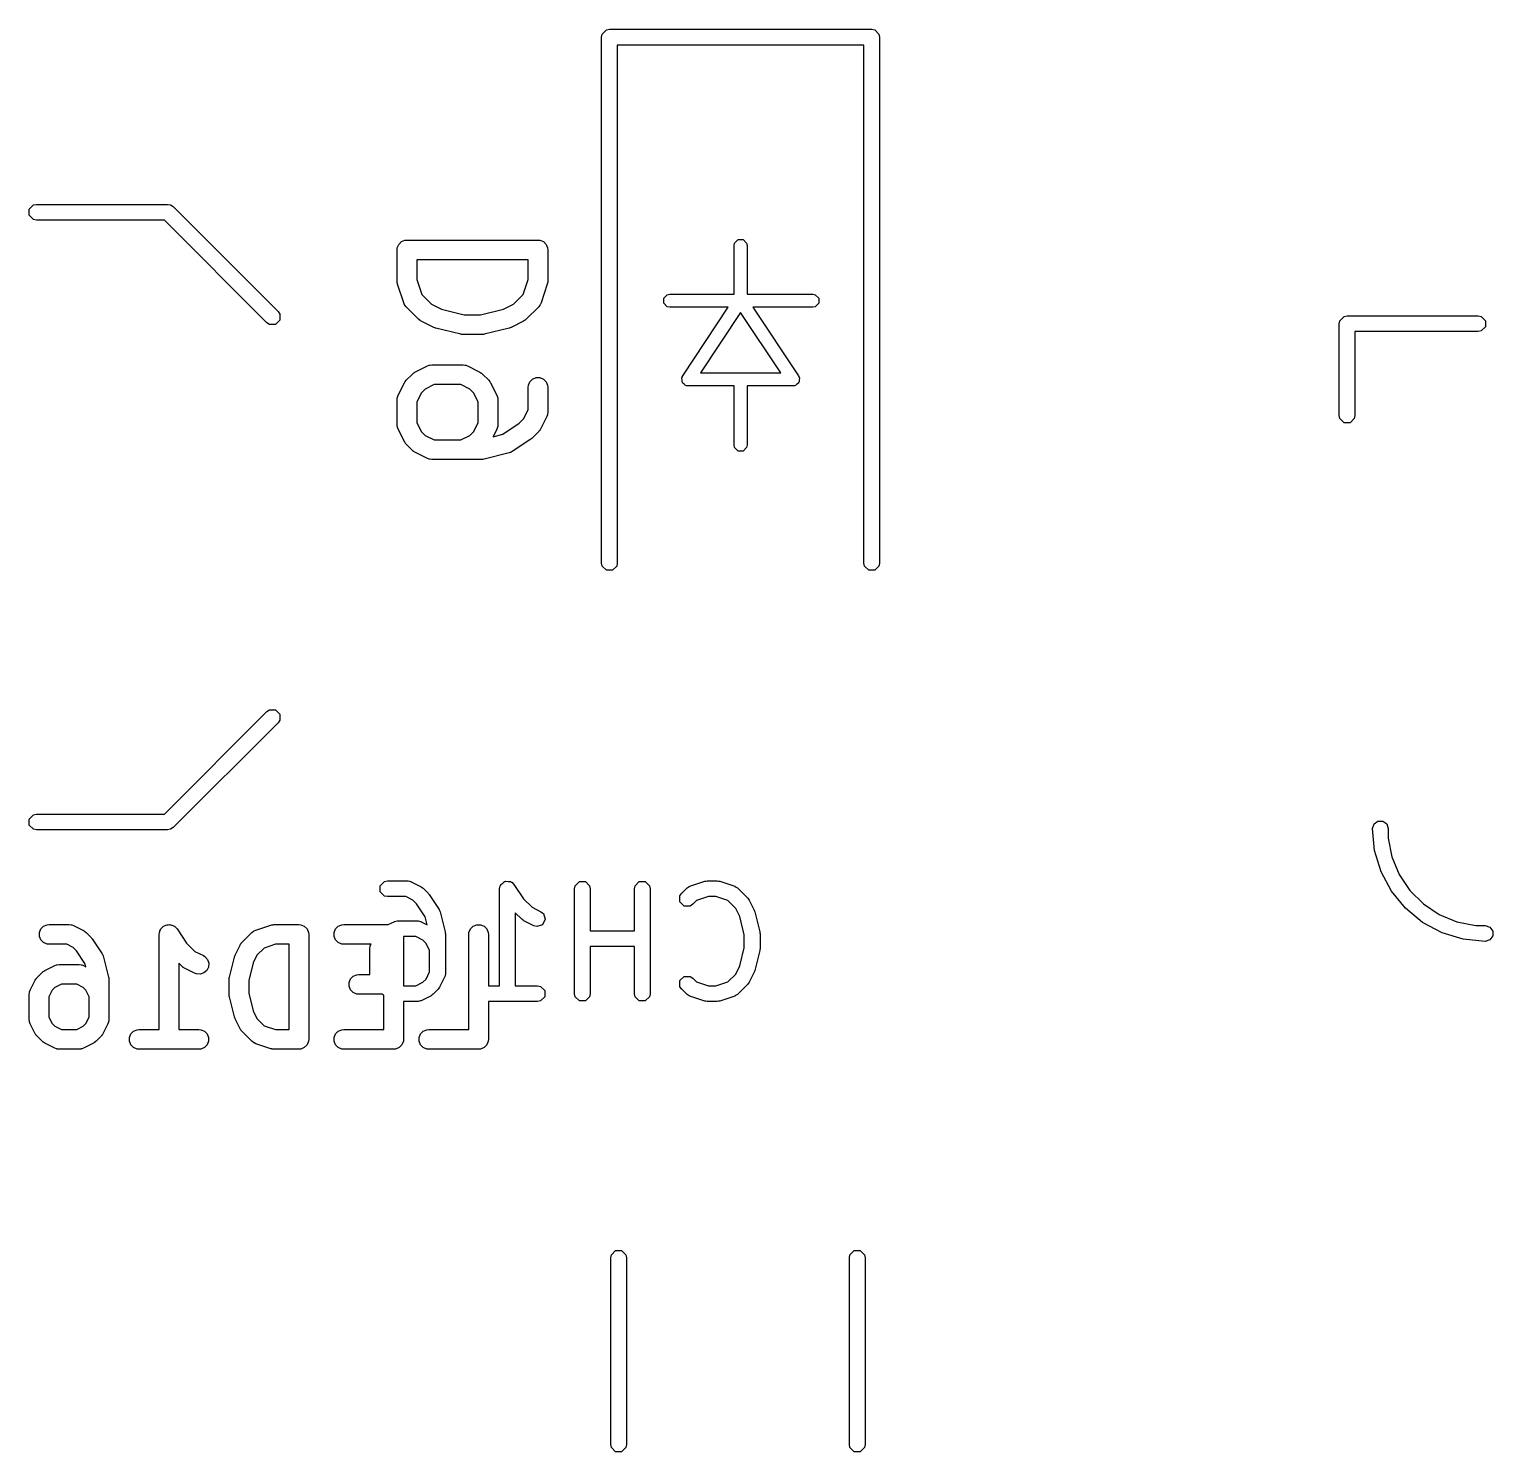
# Model space of a CAD drawing. Extents: x 104 to 228, y -134 to -58.
# Drawn here: x 185.97 to 197.14, y -99.78 to -88.93 of the extents above; entities that cross this region are included whole.
import ezdxf

# ---------------------------------------------------------------- set-up
doc = ezdxf.new("R2010")
doc.units = 0
doc.layers.add('BLACK', color=7, linetype='CONTINUOUS')

msp = doc.modelspace()

# ---------------------------------------------------------------- linework, layer by layer
at = {"layer": 'BLACK', "linetype": 'CONTINUOUS'}
for p, q in [((190.344567, -88.967039), (190.377039, -88.934567)), ((190.377039, -88.934567), (190.4, -88.93)), ((190.4, -88.93), (192.4, -88.93)), ((192.4, -88.93), (192.422961, -88.934567)), ((192.422961, -88.934567), (192.455433, -88.967039)), ((190.34, -88.99), (190.344567, -88.967039)), ((190.34, -93), (190.34, -88.99)), ((192.34, -89.05), (190.46, -89.05)), ((190.46, -89.05), (190.46, -93)), ((192.34, -93), (192.34, -89.05)), ((192.455433, -88.967039), (192.46, -88.99)), ((192.46, -88.99), (192.46, -93)), ((185.974567, -90.302039), (186.007039, -90.269567)), ((185.974567, -90.347961), (185.974567, -90.302039)), ((186.007039, -90.269567), (186.03, -90.265)), ((186.03, -90.265), (187.03, -90.265)), ((187.03, -90.265), (187.052961, -90.269567)), ((187.052961, -90.269567), (187.072426, -90.282574)), ((187.072426, -90.282574), (187.872427, -91.082574)), ((186.007039, -90.380433), (185.974567, -90.347961)), ((186.03, -90.385), (186.007039, -90.380433)), ((187.005148, -90.385), (186.03, -90.385)), ((187.787574, -91.167427), (187.005148, -90.385)), ((188.779819, -90.611905), (188.78126, -90.597273)), ((188.779819, -90.85), (188.779819, -90.611905)), ((188.78126, -90.597273), (188.792459, -90.570237)), ((188.792459, -90.570237), (188.813151, -90.549545)), ((188.813151, -90.549545), (188.840187, -90.538346)), ((188.840187, -90.538346), (188.854819, -90.536905)), ((188.854819, -90.536905), (189.854819, -90.536905)), ((189.854819, -90.536905), (189.869451, -90.538346)), ((189.869451, -90.538346), (189.896487, -90.549545)), ((189.896487, -90.549545), (189.917179, -90.570237)), ((189.917179, -90.570237), (189.928378, -90.597273)), ((189.928378, -90.597273), (189.929819, -90.611905)), ((189.929819, -90.611905), (189.929819, -90.85)), ((191.35, -90.58), (191.353806, -90.560866)), ((191.35, -90.95), (191.35, -90.58)), ((191.353806, -90.560866), (191.380866, -90.533806)), ((191.380866, -90.533806), (191.419134, -90.533806)), ((191.419134, -90.533806), (191.446194, -90.560866)), ((191.446194, -90.560866), (191.45, -90.58)), ((191.45, -90.58), (191.45, -90.95)), ((189.779819, -90.686905), (188.929819, -90.686905)), ((188.929819, -90.686905), (188.929819, -90.837829)), ((189.779819, -90.83783), (189.779819, -90.686905)), ((188.780548, -90.857405), (188.779819, -90.85)), ((188.780408, -90.85938), (188.780548, -90.857405)), ((188.780998, -90.861977), (188.780408, -90.85938)), ((188.78126, -90.864632), (188.780998, -90.861977)), ((188.929819, -90.837829), (188.96799, -90.952343)), ((189.741648, -90.952342), (189.779819, -90.83783)), ((189.928639, -90.861978), (189.928378, -90.864632)), ((189.92923, -90.859381), (189.928639, -90.861978)), ((189.929819, -90.85), (189.929089, -90.857406)), ((189.929089, -90.857406), (189.92923, -90.859381)), ((188.782018, -90.866463), (188.78126, -90.864632)), ((188.783668, -90.873717), (188.782018, -90.866463)), ((188.831287, -91.016574), (188.783668, -90.873717)), ((188.96799, -90.952343), (189.042103, -91.026456)), ((189.667534, -91.026455), (189.741648, -90.952342)), ((189.92597, -90.873718), (189.878351, -91.016574)), ((189.927619, -90.866462), (189.92597, -90.873718)), ((189.928378, -90.864632), (189.927619, -90.866462)), ((190.813806, -90.980866), (190.840866, -90.953806)), ((190.840866, -90.953806), (190.86, -90.95)), ((190.86, -90.95), (191.35, -90.95)), ((191.45, -90.95), (191.95, -90.95)), ((191.95, -90.95), (191.969134, -90.953806)), ((191.969134, -90.953806), (191.996194, -90.980866)), ((187.872427, -91.082574), (187.885433, -91.102039)), ((188.837281, -91.029999), (188.831287, -91.016574)), ((188.839046, -91.032034), (188.837281, -91.029999)), ((188.840078, -91.034525), (188.839046, -91.032034)), ((188.849405, -91.04589), (188.840078, -91.034525)), ((188.944643, -91.141128), (188.849405, -91.04589)), ((189.042103, -91.026456), (189.11909, -91.064949)), ((189.11909, -91.064949), (189.292624, -91.108333)), ((189.417013, -91.108333), (189.590547, -91.064949)), ((189.590547, -91.064949), (189.667534, -91.026455)), ((189.860233, -91.04589), (189.764994, -91.141128)), ((189.869561, -91.034525), (189.860233, -91.04589)), ((189.870592, -91.032034), (189.869561, -91.034525)), ((189.872357, -91.03), (189.870592, -91.032034)), ((189.878351, -91.016574), (189.872357, -91.03)), ((190.813806, -91.019134), (190.813806, -90.980866)), ((190.840866, -91.046194), (190.813806, -91.019134)), ((190.86, -91.05), (190.840866, -91.046194)), ((191.306574, -91.05), (190.86, -91.05)), ((190.958397, -91.572265), (191.306574, -91.05)), ((191.95, -91.05), (191.493426, -91.05)), ((191.493426, -91.05), (191.841602, -91.572265)), ((191.969134, -91.046194), (191.95, -91.05)), ((191.996194, -91.019134), (191.969134, -91.046194)), ((191.996194, -90.980866), (191.996194, -91.019134)), ((187.807039, -91.180433), (187.787574, -91.167427)), ((187.852961, -91.180433), (187.807039, -91.180433)), ((187.885433, -91.147961), (187.852961, -91.180433)), ((187.885433, -91.102039), (187.885433, -91.147961)), ((188.950393, -91.145848), (188.944643, -91.141128)), ((188.951692, -91.147345), (188.950393, -91.145848)), ((188.953946, -91.148764), (188.951692, -91.147345)), ((188.956008, -91.150456), (188.953946, -91.148764)), ((188.95784, -91.151214), (188.956008, -91.150456)), ((188.964135, -91.155177), (188.95784, -91.151214)), ((189.059373, -91.202796), (188.964135, -91.155177)), ((189.292624, -91.108333), (189.417013, -91.108333)), ((189.745502, -91.155177), (189.650264, -91.202796)), ((189.751798, -91.151213), (189.745502, -91.155177)), ((189.753628, -91.150456), (189.751798, -91.151213)), ((189.755686, -91.148766), (189.753628, -91.150456)), ((189.757945, -91.147345), (189.755686, -91.148766)), ((189.759244, -91.145846), (189.757945, -91.147345)), ((189.764994, -91.141128), (189.759244, -91.145846)), ((191.399999, -91.090138), (191.093426, -91.55)), ((191.706574, -91.55), (191.399999, -91.090138)), ((195.966, -91.175), (195.970567, -91.152039)), ((195.966, -91.875), (195.966, -91.175)), ((195.970567, -91.152039), (196.003039, -91.119567)), ((196.003039, -91.119567), (196.026, -91.115)), ((196.026, -91.115), (197.026, -91.115)), ((197.026, -91.115), (197.048961, -91.119567)), ((197.048961, -91.119567), (197.081433, -91.152039)), ((197.081433, -91.152039), (197.081433, -91.197961)), ((189.060442, -91.203205), (189.059373, -91.202796)), ((189.060878, -91.203528), (189.060442, -91.203205)), ((189.067014, -91.20572), (189.060878, -91.203528)), ((189.073104, -91.208051), (189.067014, -91.20572)), ((189.073644, -91.208089), (189.073104, -91.208051)), ((189.074724, -91.208475), (189.073644, -91.208089)), ((189.2652, -91.256094), (189.074724, -91.208475)), ((189.267736, -91.256469), (189.2652, -91.256094)), ((189.268758, -91.256892), (189.267736, -91.256469)), ((189.27427, -91.257434), (189.268758, -91.256892)), ((189.279744, -91.258244), (189.27427, -91.257434)), ((189.280836, -91.258081), (189.279744, -91.258244)), ((189.28339, -91.258333), (189.280836, -91.258081)), ((189.426247, -91.258333), (189.28339, -91.258333)), ((189.4288, -91.258081), (189.426247, -91.258333)), ((189.429893, -91.258244), (189.4288, -91.258081)), ((189.435366, -91.257434), (189.429893, -91.258244)), ((189.440879, -91.256892), (189.435366, -91.257434)), ((189.4419, -91.256469), (189.440879, -91.256892)), ((189.444437, -91.256094), (189.4419, -91.256469)), ((189.634913, -91.208475), (189.444437, -91.256094)), ((189.635992, -91.208089), (189.634913, -91.208475)), ((189.636532, -91.208051), (189.635992, -91.208089)), ((189.642613, -91.205723), (189.636532, -91.208051)), ((189.648759, -91.203528), (189.642613, -91.205723)), ((189.649194, -91.203205), (189.648759, -91.203528)), ((189.650264, -91.202796), (189.649194, -91.203205)), ((197.026, -91.235), (196.086, -91.235)), ((196.086, -91.235), (196.086, -91.875)), ((197.048961, -91.230433), (197.026, -91.235)), ((197.081433, -91.197961), (197.048961, -91.230433)), ((188.916516, -91.544823), (189.011754, -91.497204)), ((189.011754, -91.497204), (189.025485, -91.491949)), ((189.025485, -91.491949), (189.028174, -91.491757)), ((189.028174, -91.491757), (189.030663, -91.490727)), ((189.030663, -91.490727), (189.045295, -91.489286)), ((189.045295, -91.489286), (189.28339, -91.489286)), ((189.28339, -91.489286), (189.298022, -91.490727)), ((189.298022, -91.490727), (189.300511, -91.491758)), ((189.300511, -91.491758), (189.303199, -91.491949)), ((189.303199, -91.491949), (189.316931, -91.497204)), ((189.316931, -91.497204), (189.412169, -91.544823)), ((188.787737, -91.721221), (188.835356, -91.625983)), ((188.835356, -91.625983), (188.83932, -91.619683)), ((188.83932, -91.619683), (188.840078, -91.617856)), ((188.840078, -91.617856), (188.841766, -91.615799)), ((188.841766, -91.615799), (188.843188, -91.61354)), ((188.843188, -91.61354), (188.844686, -91.61224)), ((188.844686, -91.61224), (188.849405, -91.606491)), ((188.849405, -91.606491), (188.897024, -91.558872)), ((188.897024, -91.558872), (188.902773, -91.554153)), ((188.902773, -91.554153), (188.904073, -91.552655)), ((188.904073, -91.552655), (188.906332, -91.551233)), ((188.906332, -91.551233), (188.908389, -91.549545)), ((188.908389, -91.549545), (188.910216, -91.548787)), ((188.910216, -91.548787), (188.916516, -91.544823)), ((189.063, -91.639286), (188.994484, -91.673544)), ((189.265685, -91.639286), (189.063, -91.639286)), ((189.334201, -91.673544), (189.265685, -91.639286)), ((189.412169, -91.544823), (189.418468, -91.548787)), ((189.418468, -91.548787), (189.420296, -91.549545)), ((189.420296, -91.549545), (189.422352, -91.551233)), ((189.422352, -91.551233), (189.424612, -91.552655)), ((189.424612, -91.552655), (189.425911, -91.554153)), ((189.425911, -91.554153), (189.431661, -91.558872)), ((189.431661, -91.558872), (189.47928, -91.606491)), ((189.47928, -91.606491), (189.483998, -91.61224)), ((189.483998, -91.61224), (189.485497, -91.61354)), ((189.485497, -91.61354), (189.486918, -91.615799)), ((189.486918, -91.615799), (189.488607, -91.617856)), ((189.488607, -91.617856), (189.489364, -91.619683)), ((189.489364, -91.619683), (189.493329, -91.625983)), ((189.493329, -91.625983), (189.540948, -91.721221)), ((189.78126, -91.644892), (189.792459, -91.617856)), ((189.792459, -91.617856), (189.813151, -91.597164)), ((189.813151, -91.597164), (189.840187, -91.585965)), ((189.840187, -91.585965), (189.869451, -91.585965)), ((189.869451, -91.585965), (189.896487, -91.597164)), ((189.896487, -91.597164), (189.917179, -91.617856)), ((189.917179, -91.617856), (189.928378, -91.644892)), ((190.950951, -91.590297), (190.953806, -91.583383)), ((190.953806, -91.604572), (190.950951, -91.590297)), ((190.953806, -91.580866), (190.955576, -91.579095)), ((190.953806, -91.583383), (190.953806, -91.580866)), ((190.953806, -91.619134), (190.953806, -91.604572)), ((190.957446, -91.622774), (190.953806, -91.619134)), ((190.955576, -91.579095), (190.958397, -91.572265)), ((190.958456, -91.627822), (190.957446, -91.622774)), ((190.970569, -91.635897), (190.958456, -91.627822)), ((190.980866, -91.646194), (190.970569, -91.635897)), ((191.093426, -91.55), (191.706574, -91.55)), ((191.82943, -91.635897), (191.819134, -91.646194)), ((191.841544, -91.627822), (191.82943, -91.635897)), ((191.842553, -91.622774), (191.841544, -91.627822)), ((191.841602, -91.572265), (191.844422, -91.579094)), ((191.846194, -91.619134), (191.842553, -91.622774)), ((191.844422, -91.579094), (191.846194, -91.580866)), ((191.846194, -91.580866), (191.846194, -91.583383)), ((191.846194, -91.583383), (191.849049, -91.590296)), ((191.849049, -91.590296), (191.846194, -91.604571)), ((191.846194, -91.604571), (191.846194, -91.619134)), ((188.779819, -91.754762), (188.78126, -91.74013)), ((188.779819, -91.945238), (188.779819, -91.754762)), ((188.78126, -91.74013), (188.782291, -91.73764)), ((188.782291, -91.73764), (188.782482, -91.734953)), ((188.782482, -91.734953), (188.787737, -91.721221)), ((188.964077, -91.703951), (188.929819, -91.772467)), ((188.994484, -91.673544), (188.964077, -91.703951)), ((189.364608, -91.703951), (189.334201, -91.673544)), ((189.398866, -91.772467), (189.364608, -91.703951)), ((189.540948, -91.721221), (189.546203, -91.734952)), ((189.546203, -91.734952), (189.546394, -91.737641)), ((189.546394, -91.737641), (189.547425, -91.74013)), ((189.547425, -91.74013), (189.548866, -91.754762)), ((189.548866, -91.754762), (189.548866, -91.945238)), ((189.779819, -91.659524), (189.78126, -91.644892)), ((189.779819, -91.832295), (189.779819, -91.659524)), ((189.928378, -91.644892), (189.929819, -91.659524)), ((189.929819, -91.659524), (189.929819, -91.85)), ((190.988203, -91.647653), (190.980866, -91.646194)), ((190.990297, -91.649049), (190.988203, -91.647653)), ((190.992751, -91.648558), (190.990297, -91.649049)), ((191, -91.65), (190.992751, -91.648558)), ((191.35, -91.65), (191, -91.65)), ((191.35, -92.1), (191.35, -91.65)), ((191.8, -91.65), (191.45, -91.65)), ((191.45, -91.65), (191.45, -92.1)), ((191.807248, -91.648558), (191.8, -91.65)), ((191.809703, -91.649049), (191.807248, -91.648558)), ((191.811796, -91.647653), (191.809703, -91.649049)), ((191.819134, -91.646194), (191.811796, -91.647653)), ((188.929819, -91.772467), (188.929819, -91.927533)), ((189.398866, -91.927533), (189.398866, -91.772467)), ((189.745561, -91.90081), (189.779819, -91.832295)), ((189.927347, -91.86712), (189.927156, -91.86981)), ((189.928378, -91.864632), (189.927347, -91.86712)), ((189.929819, -91.85), (189.928378, -91.864632)), ((188.78126, -91.95987), (188.779819, -91.945238)), ((188.782291, -91.962359), (188.78126, -91.95987)), ((188.782482, -91.965047), (188.782291, -91.962359)), ((188.787737, -91.978779), (188.782482, -91.965047)), ((188.835356, -92.074017), (188.787737, -91.978779)), ((188.929819, -91.927533), (188.964077, -91.996049)), ((189.364608, -91.996049), (189.398866, -91.927533)), ((189.540948, -91.978779), (189.511833, -92.037009)), ((189.546203, -91.965048), (189.540948, -91.978779)), ((189.546394, -91.962358), (189.546203, -91.965048)), ((189.547425, -91.95987), (189.546394, -91.962358)), ((189.548866, -91.945238), (189.547425, -91.95987)), ((189.585929, -92.018484), (189.711798, -91.934572)), ((189.711798, -91.934572), (189.745561, -91.90081)), ((189.874282, -91.978779), (189.870317, -91.985078)), ((189.921901, -91.883541), (189.874282, -91.978779)), ((189.927156, -91.86981), (189.921901, -91.883541)), ((195.970567, -91.897961), (195.966, -91.875)), ((196.003039, -91.930433), (195.970567, -91.897961)), ((196.048961, -91.930433), (196.003039, -91.930433)), ((196.081433, -91.897961), (196.048961, -91.930433)), ((196.086, -91.875), (196.081433, -91.897961)), ((188.83932, -92.080316), (188.835356, -92.074017)), ((188.840078, -92.082144), (188.83932, -92.080316)), ((188.841766, -92.0842), (188.840078, -92.082144)), ((188.843188, -92.08646), (188.841766, -92.0842)), ((188.844686, -92.087759), (188.843188, -92.08646)), ((188.849405, -92.093509), (188.844686, -92.087759)), ((188.964077, -91.996049), (188.994484, -92.026456)), ((188.994484, -92.026456), (189.063, -92.060714)), ((189.063, -92.060714), (189.265685, -92.060714)), ((189.265685, -92.060714), (189.334201, -92.026456)), ((189.334201, -92.026456), (189.364608, -91.996049)), ((189.511833, -92.037009), (189.585929, -92.018484)), ((189.801183, -92.055261), (189.658326, -92.150499)), ((189.801223, -92.055227), (189.801183, -92.055261)), ((189.801247, -92.055218), (189.801223, -92.055227)), ((189.806823, -92.050641), (189.801247, -92.055218)), ((189.812558, -92.045945), (189.806823, -92.050641)), ((189.812572, -92.045923), (189.812558, -92.045945)), ((189.812612, -92.045891), (189.812572, -92.045923)), ((189.860232, -91.998272), (189.812612, -92.045891)), ((189.86495, -91.992522), (189.860232, -91.998272)), ((189.86645, -91.991222), (189.86495, -91.992522)), ((189.867872, -91.988962), (189.86645, -91.991222)), ((189.86956, -91.986906), (189.867872, -91.988962)), ((189.870317, -91.985078), (189.86956, -91.986906)), ((188.897024, -92.141128), (188.849405, -92.093509)), ((188.902773, -92.145846), (188.897024, -92.141128)), ((188.904073, -92.147345), (188.902773, -92.145846)), ((188.906332, -92.148766), (188.904073, -92.147345)), ((188.908389, -92.150455), (188.906332, -92.148766)), ((188.910216, -92.151212), (188.908389, -92.150455)), ((188.916516, -92.155177), (188.910216, -92.151212)), ((189.011754, -92.202796), (188.916516, -92.155177)), ((189.634913, -92.160856), (189.444437, -92.208475)), ((189.643535, -92.157775), (189.634913, -92.160856)), ((189.645352, -92.157416), (189.643535, -92.157775)), ((189.646999, -92.156537), (189.645352, -92.157416)), ((189.648759, -92.155909), (189.646999, -92.156537)), ((189.650247, -92.154805), (189.648759, -92.155909)), ((189.658326, -92.150499), (189.650247, -92.154805)), ((191.353806, -92.119134), (191.35, -92.1)), ((191.380866, -92.146194), (191.353806, -92.119134)), ((191.419134, -92.146194), (191.380866, -92.146194)), ((191.446194, -92.119134), (191.419134, -92.146194)), ((191.45, -92.1), (191.446194, -92.119134)), ((189.025485, -92.208051), (189.011754, -92.202796)), ((189.028174, -92.208242), (189.025485, -92.208051)), ((189.030663, -92.209273), (189.028174, -92.208242)), ((189.045295, -92.210714), (189.030663, -92.209273)), ((189.426247, -92.210714), (189.045295, -92.210714)), ((189.4288, -92.210462), (189.426247, -92.210714)), ((189.429893, -92.210625), (189.4288, -92.210462)), ((189.435366, -92.209815), (189.429893, -92.210625)), ((189.440879, -92.209273), (189.435366, -92.209815)), ((189.4419, -92.20885), (189.440879, -92.209273)), ((189.444437, -92.208475), (189.4419, -92.20885)), ((190.344567, -93.022961), (190.34, -93)), ((190.377039, -93.055433), (190.344567, -93.022961)), ((190.422961, -93.055433), (190.377039, -93.055433)), ((190.455433, -93.022961), (190.422961, -93.055433)), ((190.46, -93), (190.455433, -93.022961)), ((192.344567, -93.022961), (192.34, -93)), ((192.377039, -93.055433), (192.344567, -93.022961)), ((192.422961, -93.055433), (192.377039, -93.055433)), ((192.455433, -93.022961), (192.422961, -93.055433)), ((192.46, -93), (192.455433, -93.022961)), ((187.005148, -94.915), (187.787574, -94.132573)), ((187.787574, -94.132573), (187.807039, -94.119567)), ((187.807039, -94.119567), (187.852961, -94.119567)), ((187.852961, -94.119567), (187.885433, -94.152039)), ((187.885433, -94.197961), (187.872427, -94.217426)), ((187.885433, -94.152039), (187.885433, -94.197961)), ((187.872427, -94.217426), (187.072426, -95.017426)), ((185.974567, -94.952039), (186.007039, -94.919567)), ((185.974567, -94.997961), (185.974567, -94.952039)), ((186.007039, -94.919567), (186.03, -94.915)), ((186.03, -94.915), (187.005148, -94.915)), ((196.22, -95.025), (196.231459, -94.989733)), ((196.231459, -94.989733), (196.261459, -94.967937)), ((196.261459, -94.967937), (196.298541, -94.967937)), ((196.298541, -94.967937), (196.328541, -94.989733)), ((196.328541, -94.989733), (196.34, -95.025)), ((186.007039, -95.030433), (185.974567, -94.997961)), ((186.03, -95.035), (186.007039, -95.030433)), ((187.03, -95.035), (186.03, -95.035)), ((187.052961, -95.030433), (187.03, -95.035)), ((187.072426, -95.017426), (187.052961, -95.030433)), ((196.236525, -95.192778), (196.22, -95.025)), ((196.34, -95.025), (196.34, -95.097884)), ((196.34, -95.097884), (196.368437, -95.24085)), ((196.285464, -95.354108), (196.236525, -95.192778)), ((196.368437, -95.24085), (196.42422, -95.375522)), ((188.652185, -95.460894), (188.684657, -95.428422)), ((188.684657, -95.428422), (188.707618, -95.423855)), ((188.707618, -95.423855), (188.859999, -95.423855)), ((188.859999, -95.423855), (188.862946, -95.424441)), ((188.862946, -95.424441), (188.864252, -95.424006)), ((188.864252, -95.424006), (188.873527, -95.426545)), ((188.873527, -95.426545), (188.88296, -95.428422)), ((188.88296, -95.428422), (188.883933, -95.429395)), ((188.883933, -95.429395), (188.886832, -95.430189)), ((188.886832, -95.430189), (188.963023, -95.468284)), ((189.586587, -95.440777), (189.598943, -95.428422)), ((189.598943, -95.428422), (189.605121, -95.428422)), ((189.605121, -95.428422), (189.61026, -95.424996)), ((189.61026, -95.424996), (189.627392, -95.428422)), ((189.627392, -95.428422), (189.644865, -95.428422)), ((189.644865, -95.428422), (189.649232, -95.432789)), ((189.649232, -95.432789), (189.65529, -95.434001)), ((189.65529, -95.434001), (189.671827, -95.450573)), ((190.137899, -95.460894), (190.170371, -95.428422)), ((190.170371, -95.428422), (190.216293, -95.428422)), ((190.216293, -95.428422), (190.248765, -95.460894)), ((190.595042, -95.460894), (190.627514, -95.428422)), ((190.627514, -95.428422), (190.673436, -95.428422)), ((190.673436, -95.428422), (190.705908, -95.460894)), ((191.012454, -95.465029), (191.126739, -95.426934)), ((191.126739, -95.426934), (191.136279, -95.425731)), ((191.136279, -95.425731), (191.145713, -95.423855)), ((191.145713, -95.423855), (191.221904, -95.423855)), ((191.221904, -95.423855), (191.231337, -95.425731)), ((191.231337, -95.425731), (191.240878, -95.426934)), ((191.240878, -95.426934), (191.355164, -95.465029)), ((196.364936, -95.50279), (196.285464, -95.354108)), ((196.42422, -95.375522), (196.505204, -95.496723)), ((188.652185, -95.506816), (188.652185, -95.460894)), ((188.684657, -95.539288), (188.652185, -95.506816)), ((188.707618, -95.543855), (188.684657, -95.539288)), ((188.845834, -95.543855), (188.707618, -95.543855)), ((188.900649, -95.571262), (188.845834, -95.543855)), ((188.963023, -95.468284), (188.970628, -95.474186)), ((188.970628, -95.474186), (188.978616, -95.479524)), ((188.978616, -95.479524), (189.016711, -95.517618)), ((189.016711, -95.517618), (189.020012, -95.522558)), ((189.020012, -95.522558), (189.024208, -95.526763)), ((189.024208, -95.526763), (189.100398, -95.641049)), ((189.561904, -95.483855), (189.566471, -95.460894)), ((189.561904, -96.223855), (189.561904, -95.483855)), ((189.566471, -95.460894), (189.570838, -95.456526)), ((189.570838, -95.456526), (189.57205, -95.450469)), ((189.57205, -95.450469), (189.586587, -95.440777)), ((189.671827, -95.450573), (189.744721, -95.559914)), ((190.133332, -95.483855), (190.137899, -95.460894)), ((190.133332, -96.283855), (190.133332, -95.483855)), ((190.248765, -95.460894), (190.253332, -95.483855)), ((190.253332, -95.483855), (190.253332, -95.804807)), ((190.590475, -95.483855), (190.595042, -95.460894)), ((190.590475, -95.804807), (190.590475, -95.483855)), ((190.705908, -95.460894), (190.710475, -95.483855)), ((190.710475, -95.483855), (190.710475, -96.283855)), ((190.937899, -95.537083), (190.950906, -95.517618)), ((190.937899, -95.583005), (190.937899, -95.537083)), ((190.950906, -95.517618), (190.989002, -95.479523)), ((190.989002, -95.479523), (190.9915, -95.477853)), ((190.9915, -95.477853), (190.992116, -95.476623)), ((190.992116, -95.476623), (191.000467, -95.471862)), ((191.000467, -95.471862), (191.008467, -95.466517)), ((191.008467, -95.466517), (191.009844, -95.466517)), ((191.009844, -95.466517), (191.012454, -95.465029)), ((191.15545, -95.543855), (191.063838, -95.574392)), ((191.212167, -95.543855), (191.15545, -95.543855)), ((191.30378, -95.574392), (191.212167, -95.543855)), ((191.355164, -95.465029), (191.357774, -95.466517)), ((191.357774, -95.466517), (191.359151, -95.466517)), ((191.359151, -95.466517), (191.36714, -95.471855)), ((191.36714, -95.471855), (191.375502, -95.476622)), ((191.375502, -95.476622), (191.376118, -95.477855)), ((191.376118, -95.477855), (191.378616, -95.479524)), ((191.378616, -95.479524), (191.454806, -95.555714)), ((196.471888, -95.633112), (196.364936, -95.50279)), ((196.505204, -95.496723), (196.608277, -95.599796)), ((188.927657, -95.59827), (188.900649, -95.571262)), ((188.994788, -95.698966), (188.927657, -95.59827)), ((189.100398, -95.641049), (189.104308, -95.650518)), ((189.104308, -95.650518), (189.108683, -95.659779)), ((189.108683, -95.659779), (189.14678, -95.81216)), ((189.744721, -95.559914), (189.809826, -95.625018)), ((189.809826, -95.625018), (189.877309, -95.65876)), ((189.877309, -95.65876), (189.895803, -95.673113)), ((190.97037, -95.615478), (190.937899, -95.583005)), ((191.016292, -95.615478), (190.97037, -95.615478)), ((191.035758, -95.602472), (191.016292, -95.615478)), ((191.063838, -95.574392), (191.035758, -95.602472)), ((191.363066, -95.633678), (191.30378, -95.574392)), ((191.393865, -95.695276), (191.363066, -95.633678)), ((191.454806, -95.555714), (191.460143, -95.563701)), ((191.460143, -95.563701), (191.466046, -95.571307)), ((191.466046, -95.571307), (191.504141, -95.647499)), ((191.504141, -95.647499), (191.505877, -95.653838)), ((191.505877, -95.653838), (191.508683, -95.659779)), ((191.508683, -95.659779), (191.54678, -95.81216)), ((196.60221, -95.740064), (196.471888, -95.633112)), ((196.608277, -95.599796), (196.729478, -95.68078)), ((186.063591, -95.790627), (186.084283, -95.769935)), ((186.084283, -95.769935), (186.111319, -95.758736)), ((186.111319, -95.758736), (186.125951, -95.757295)), ((186.125951, -95.757295), (186.278332, -95.757295)), ((186.278332, -95.757295), (186.292964, -95.758736)), ((186.292964, -95.758736), (186.295453, -95.759767)), ((186.295453, -95.759767), (186.298141, -95.759958)), ((186.298141, -95.759958), (186.311873, -95.765213)), ((186.311873, -95.765213), (186.388064, -95.803308)), ((186.993373, -95.77513), (186.998569, -95.769935)), ((186.998569, -95.769935), (187.005429, -95.767093)), ((187.005429, -95.767093), (187.011608, -95.762974)), ((187.011608, -95.762974), (187.018816, -95.761547)), ((187.018816, -95.761547), (187.025605, -95.758736)), ((187.025605, -95.758736), (187.033031, -95.758736)), ((187.033031, -95.758736), (187.040315, -95.757295)), ((187.040315, -95.757295), (187.04752, -95.758736)), ((187.04752, -95.758736), (187.054869, -95.758736)), ((187.054869, -95.758736), (187.061729, -95.761577)), ((187.061729, -95.761577), (187.06901, -95.763034)), ((187.06901, -95.763034), (187.075115, -95.767122)), ((187.075115, -95.767122), (187.081905, -95.769935)), ((187.081905, -95.769935), (187.087155, -95.775185)), ((187.702234, -95.799239), (187.81652, -95.761144)), ((187.81652, -95.761144), (187.823773, -95.759494)), ((187.823773, -95.759494), (187.825605, -95.758736)), ((187.825605, -95.758736), (187.828259, -95.758474)), ((187.828259, -95.758474), (187.830857, -95.757884)), ((187.830857, -95.757884), (187.832831, -95.758024)), ((187.832831, -95.758024), (187.840237, -95.757295)), ((187.840237, -95.757295), (188.030713, -95.757295)), ((188.030713, -95.757295), (188.045345, -95.758736)), ((188.045345, -95.758736), (188.072381, -95.769935)), ((188.072381, -95.769935), (188.093073, -95.790627)), ((188.311211, -95.790627), (188.331903, -95.769935)), ((188.331903, -95.769935), (188.358939, -95.758736)), ((188.358939, -95.758736), (188.373571, -95.757295)), ((188.373571, -95.757295), (188.712288, -95.757295)), ((188.712288, -95.757295), (188.756977, -95.734951)), ((188.756977, -95.734951), (188.759874, -95.734157)), ((188.759874, -95.734157), (188.760848, -95.733184)), ((188.760848, -95.733184), (188.770282, -95.731307)), ((188.770282, -95.731307), (188.779556, -95.728768)), ((188.779556, -95.728768), (188.780861, -95.729203)), ((188.780861, -95.729203), (188.783809, -95.728617)), ((188.783809, -95.728617), (188.93619, -95.728617)), ((188.93619, -95.728617), (188.939137, -95.729203)), ((188.939137, -95.729203), (188.940443, -95.728768)), ((188.940443, -95.728768), (188.949718, -95.731307)), ((188.949718, -95.731307), (188.959151, -95.733184)), ((188.959151, -95.733184), (188.960124, -95.734157)), ((188.960124, -95.734157), (188.963023, -95.734951)), ((188.963023, -95.734951), (189.009607, -95.758243)), ((189.009607, -95.758243), (188.994788, -95.698966)), ((189.339782, -95.790627), (189.360474, -95.769935)), ((189.360474, -95.769935), (189.38751, -95.758736)), ((189.38751, -95.758736), (189.416774, -95.758736)), ((189.416774, -95.758736), (189.44381, -95.769935)), ((189.44381, -95.769935), (189.464502, -95.790627)), ((189.731859, -95.716757), (189.681904, -95.666802)), ((189.681904, -95.666802), (189.681904, -96.223855)), ((189.739846, -95.722094), (189.731859, -95.716757)), ((189.747452, -95.727997), (189.739846, -95.722094)), ((189.823644, -95.766092), (189.747452, -95.727997)), ((189.846223, -95.772275), (189.823644, -95.766092)), ((189.889789, -95.757753), (189.846223, -95.772275)), ((189.910325, -95.716679), (189.889789, -95.757753)), ((189.895803, -95.673113), (189.910325, -95.716679)), ((191.428571, -95.834096), (191.393865, -95.695276)), ((196.750892, -95.819536), (196.60221, -95.740064)), ((196.729478, -95.68078), (196.86415, -95.736563)), ((196.86415, -95.736563), (197.007116, -95.765)), ((197.007116, -95.765), (197.08, -95.765)), ((197.08, -95.765), (197.115267, -95.776459)), ((186.052392, -95.817663), (186.063591, -95.790627)), ((186.052392, -95.846927), (186.052392, -95.817663)), ((186.063591, -95.873963), (186.052392, -95.846927)), ((186.084283, -95.894655), (186.063591, -95.873963)), ((186.388064, -95.803308), (186.394363, -95.807272)), ((186.394363, -95.807272), (186.396191, -95.80803)), ((186.396191, -95.80803), (186.398247, -95.809718)), ((186.398247, -95.809718), (186.400507, -95.81114)), ((186.400507, -95.81114), (186.401806, -95.812638)), ((186.401806, -95.812638), (186.407556, -95.817357)), ((186.407556, -95.817357), (186.445651, -95.855452)), ((186.445651, -95.855452), (186.445682, -95.85549)), ((186.445682, -95.85549), (186.445707, -95.855507)), ((186.445707, -95.855507), (186.450212, -95.861009)), ((186.450212, -95.861009), (186.454978, -95.866817)), ((186.454978, -95.866817), (186.454988, -95.866841)), ((186.454988, -95.866841), (186.455022, -95.866883)), ((186.455022, -95.866883), (186.531212, -95.981168)), ((186.965237, -95.832217), (186.965252, -95.832141)), ((186.965242, -95.832242), (186.965237, -95.832217)), ((186.965237, -95.832295), (186.965242, -95.832242)), ((186.965237, -96.557295), (186.965237, -95.832295)), ((186.965252, -95.832141), (186.966678, -95.817663)), ((186.966678, -95.817663), (186.969519, -95.810802)), ((186.969519, -95.810802), (186.970976, -95.803522)), ((186.970976, -95.803522), (186.975064, -95.797416)), ((186.975064, -95.797416), (186.977877, -95.790627)), ((186.977877, -95.790627), (186.983127, -95.785376)), ((186.983127, -95.785376), (186.987259, -95.779207)), ((186.987259, -95.779207), (186.993373, -95.77513)), ((187.087155, -95.775185), (187.093325, -95.779317)), ((187.093325, -95.779317), (187.102545, -95.790575)), ((187.102545, -95.790575), (187.102597, -95.790627)), ((187.102597, -95.790627), (187.102606, -95.790649)), ((187.102606, -95.790649), (187.102641, -95.790692)), ((187.102641, -95.790692), (187.174713, -95.8988)), ((187.596728, -95.893547), (187.672918, -95.817357)), ((187.672918, -95.817357), (187.684283, -95.808029)), ((187.684283, -95.808029), (187.686775, -95.806996)), ((187.686775, -95.806996), (187.688809, -95.805233)), ((187.688809, -95.805233), (187.702234, -95.799239)), ((188.093073, -95.790627), (188.104272, -95.817663)), ((188.104272, -95.817663), (188.105713, -95.832295)), ((188.105713, -95.832295), (188.105713, -96.632295)), ((188.300012, -95.817663), (188.311211, -95.790627)), ((188.300012, -95.846927), (188.300012, -95.817663)), ((188.311211, -95.873963), (188.300012, -95.846927)), ((188.331903, -95.894655), (188.311211, -95.873963)), ((188.922025, -95.848617), (188.829523, -95.848617)), ((188.829523, -95.848617), (188.829523, -96.223855)), ((188.97684, -95.876024), (188.922025, -95.848617)), ((189.001164, -95.900349), (188.97684, -95.876024)), ((189.14678, -95.81216), (189.147137, -95.819504)), ((189.147137, -95.819504), (189.148571, -95.826712)), ((189.148571, -95.826712), (189.148571, -96.131474)), ((189.327142, -95.832295), (189.328583, -95.817663)), ((189.327142, -96.557295), (189.327142, -95.832295)), ((189.328583, -95.817663), (189.339782, -95.790627)), ((189.464502, -95.790627), (189.475701, -95.817663)), ((189.475701, -95.817663), (189.477142, -95.832295)), ((189.477142, -95.832295), (189.477142, -96.223855)), ((190.253332, -95.804807), (190.590475, -95.804807)), ((191.428571, -95.933613), (191.428571, -95.834096)), ((191.54678, -95.81216), (191.547137, -95.819504)), ((191.547137, -95.819504), (191.548571, -95.826712)), ((191.548571, -95.826712), (191.548571, -95.940998)), ((196.912222, -95.868475), (196.750892, -95.819536)), ((197.08, -95.885), (196.912222, -95.868475)), ((197.115267, -95.873541), (197.08, -95.885)), ((197.115267, -95.776459), (197.137063, -95.806459)), ((197.137063, -95.843541), (197.115267, -95.873541)), ((197.137063, -95.806459), (197.137063, -95.843541)), ((186.111319, -95.905854), (186.084283, -95.894655)), ((186.125951, -95.907295), (186.111319, -95.905854)), ((186.260627, -95.907295), (186.125951, -95.907295)), ((186.310096, -95.932029), (186.260627, -95.907295)), ((186.334333, -95.956266), (186.310096, -95.932029)), ((186.399197, -96.053562), (186.334333, -95.956266)), ((186.531212, -95.981168), (186.535518, -95.989246)), ((186.535518, -95.989246), (186.536622, -95.990735)), ((186.536622, -95.990735), (186.53725, -95.992494)), ((186.53725, -95.992494), (186.538129, -95.994142)), ((186.538129, -95.994142), (186.538488, -95.995957)), ((186.538488, -95.995957), (186.541569, -96.00458)), ((187.174713, -95.8988), (187.237045, -95.961131)), ((187.237045, -95.961131), (187.30235, -95.993784)), ((187.30235, -95.993784), (187.314793, -96.001616)), ((187.539329, -96.002962), (187.541653, -95.996886)), ((187.541653, -95.996886), (187.543852, -95.990735)), ((187.543852, -95.990735), (187.544174, -95.990299)), ((187.544174, -95.990299), (187.544584, -95.98923)), ((187.544584, -95.98923), (187.582679, -95.913039)), ((187.582679, -95.913039), (187.586643, -95.906739)), ((187.586643, -95.906739), (187.587401, -95.904912)), ((187.587401, -95.904912), (187.589089, -95.902855)), ((187.589089, -95.902855), (187.590511, -95.900596)), ((187.590511, -95.900596), (187.592009, -95.899296)), ((187.592009, -95.899296), (187.596728, -95.893547)), ((187.7114, -95.991006), (187.68243, -96.048946)), ((187.766464, -95.935942), (187.7114, -95.991006)), ((187.852407, -95.907295), (187.766464, -95.935942)), ((187.955713, -95.907295), (187.852407, -95.907295)), ((187.955713, -96.557295), (187.955713, -95.907295)), ((188.358939, -95.905854), (188.331903, -95.894655)), ((188.373571, -95.907295), (188.358939, -95.905854)), ((188.581197, -95.907295), (188.373571, -95.907295)), ((188.571428, -95.940998), (188.572014, -95.93805)), ((188.571428, -96.131474), (188.571428, -95.940998)), ((188.571579, -95.936745), (188.574118, -95.927469)), ((188.572014, -95.93805), (188.571579, -95.936745)), ((188.574118, -95.927469), (188.575995, -95.918037)), ((188.575995, -95.918037), (188.576968, -95.917063)), ((188.576968, -95.917063), (188.577762, -95.914165)), ((188.577762, -95.914165), (188.581197, -95.907295)), ((189.028571, -95.955162), (189.001164, -95.900349)), ((189.028571, -96.117309), (189.028571, -95.955162)), ((190.590475, -95.924807), (190.253332, -95.924807)), ((190.253332, -95.924807), (190.253332, -96.283855)), ((190.590475, -96.283855), (190.590475, -95.924807)), ((191.393865, -96.072432), (191.428571, -95.933613)), ((191.54678, -95.95555), (191.508683, -96.107931)), ((191.547137, -95.948205), (191.54678, -95.95555)), ((191.548571, -95.940998), (191.547137, -95.948205)), ((186.08611, -96.112034), (186.09241, -96.10807)), ((186.09241, -96.10807), (186.168601, -96.069975)), ((186.168601, -96.069975), (186.182333, -96.06472)), ((186.182333, -96.06472), (186.18502, -96.064529)), ((186.18502, -96.064529), (186.18751, -96.063498)), ((186.18751, -96.063498), (186.202142, -96.062057)), ((186.202142, -96.062057), (186.354523, -96.062057)), ((186.354523, -96.062057), (186.369155, -96.063498)), ((186.369155, -96.063498), (186.371644, -96.064529)), ((186.371644, -96.064529), (186.374332, -96.06472)), ((186.374332, -96.06472), (186.388064, -96.069975)), ((186.388064, -96.069975), (186.405477, -96.078681)), ((186.405477, -96.078681), (186.399197, -96.053562)), ((186.541569, -96.00458), (186.579665, -96.156962)), ((187.139585, -96.075804), (187.115237, -96.051455)), ((187.115237, -96.051455), (187.115237, -96.557295)), ((187.145334, -96.080522), (187.139585, -96.075804)), ((187.146634, -96.082021), (187.145334, -96.080522)), ((187.148893, -96.083442), (187.146634, -96.082021)), ((187.15095, -96.085131), (187.148893, -96.083442)), ((187.152777, -96.085888), (187.15095, -96.085131)), ((187.159077, -96.089853), (187.152777, -96.085888)), ((187.235268, -96.127948), (187.159077, -96.089853)), ((187.328059, -96.10685), (187.305951, -96.126023)), ((187.314793, -96.001616), (187.333966, -96.023724)), ((187.341146, -96.080675), (187.328059, -96.10685)), ((187.333966, -96.023724), (187.34322, -96.051485)), ((187.34322, -96.051485), (187.341146, -96.080675)), ((187.500809, -96.156961), (187.538905, -96.00458)), ((187.538905, -96.00458), (187.53929, -96.0035)), ((187.53929, -96.0035), (187.539329, -96.002962)), ((187.68243, -96.048946), (187.64857, -96.184387)), ((191.363067, -96.13403), (191.393865, -96.072432)), ((191.508683, -96.107931), (191.505877, -96.11387)), ((185.982679, -96.255897), (186.020774, -96.179706)), ((186.020774, -96.179706), (186.024738, -96.173406)), ((186.024738, -96.173406), (186.025496, -96.171579)), ((186.025496, -96.171579), (186.027184, -96.169522)), ((186.027184, -96.169522), (186.028606, -96.167263)), ((186.028606, -96.167263), (186.030104, -96.165963)), ((186.030104, -96.165963), (186.034823, -96.160214)), ((186.034823, -96.160214), (186.072918, -96.122119)), ((186.072918, -96.122119), (186.078667, -96.1174)), ((186.078667, -96.1174), (186.079967, -96.115902)), ((186.079967, -96.115902), (186.082226, -96.11448)), ((186.082226, -96.11448), (186.084283, -96.112792)), ((186.084283, -96.112792), (186.08611, -96.112034)), ((186.219847, -96.212057), (186.170377, -96.236791)), ((186.336818, -96.212057), (186.219847, -96.212057)), ((186.386286, -96.236791), (186.336818, -96.212057)), ((186.579665, -96.156962), (186.58004, -96.159498)), ((186.58004, -96.159498), (186.580463, -96.16052)), ((186.580463, -96.16052), (186.581005, -96.166032)), ((186.581005, -96.166032), (186.581815, -96.171506)), ((186.581815, -96.171506), (186.581652, -96.172598)), ((186.581652, -96.172598), (186.581904, -96.175152)), ((186.581904, -96.175152), (186.581904, -96.479914)), ((187.249, -96.133203), (187.235268, -96.127948)), ((187.27819, -96.135277), (187.249, -96.133203)), ((187.305951, -96.126023), (187.27819, -96.135277)), ((187.49857, -96.175152), (187.498821, -96.172598)), ((187.49857, -96.289438), (187.49857, -96.175152)), ((187.498659, -96.171506), (187.499468, -96.166031)), ((187.498821, -96.172598), (187.498659, -96.171506)), ((187.499468, -96.166031), (187.500011, -96.16052)), ((187.500011, -96.16052), (187.500433, -96.159499)), ((187.500433, -96.159499), (187.500809, -96.156961)), ((187.64857, -96.184387), (187.64857, -96.280202)), ((188.414298, -96.198615), (188.425497, -96.171579)), ((188.414298, -96.227879), (188.414298, -96.198615)), ((188.425497, -96.171579), (188.446189, -96.150887)), ((188.446189, -96.150887), (188.473225, -96.139688)), ((188.473225, -96.139688), (188.487857, -96.138247)), ((188.487857, -96.138247), (188.572269, -96.138247)), ((188.572014, -96.134421), (188.571428, -96.131474)), ((188.571579, -96.135727), (188.572014, -96.134421)), ((188.572269, -96.138247), (188.571579, -96.135727)), ((188.922025, -96.223855), (188.976838, -96.196448)), ((188.976838, -96.196448), (189.001164, -96.172121)), ((189.001164, -96.172121), (189.028571, -96.117309)), ((189.142236, -96.158308), (189.10414, -96.234497)), ((189.143029, -96.155409), (189.142236, -96.158308)), ((189.144004, -96.154435), (189.143029, -96.155409)), ((189.14588, -96.145), (189.144004, -96.154435)), ((189.14842, -96.135728), (189.14588, -96.145)), ((189.148571, -96.131474), (189.147984, -96.134421)), ((189.147984, -96.134421), (189.14842, -96.135728)), ((190.937899, -96.184703), (190.970371, -96.152231)), ((190.937899, -96.230625), (190.937899, -96.184703)), ((190.970371, -96.152231), (191.016293, -96.152231)), ((191.016293, -96.152231), (191.035758, -96.165238)), ((191.035758, -96.165238), (191.063837, -96.193317)), ((191.063837, -96.193317), (191.15545, -96.223855)), ((191.212167, -96.223855), (191.303778, -96.193318)), ((191.303778, -96.193318), (191.363067, -96.13403)), ((191.454807, -96.211995), (191.378617, -96.288186)), ((191.46015, -96.203998), (191.454807, -96.211995)), ((191.466046, -96.196402), (191.46015, -96.203998)), ((191.504141, -96.120212), (191.466046, -96.196402)), ((191.505877, -96.11387), (191.504141, -96.120212)), ((185.974761, -96.289438), (185.976202, -96.274806)), ((185.974761, -96.479914), (185.974761, -96.289438)), ((185.976202, -96.274806), (185.977233, -96.272316)), ((185.977233, -96.272316), (185.977424, -96.269629)), ((185.977424, -96.269629), (185.982679, -96.255897)), ((186.149495, -96.257673), (186.124761, -96.307142)), ((186.124761, -96.307142), (186.124761, -96.462209)), ((186.170377, -96.236791), (186.149495, -96.257673)), ((186.407169, -96.257674), (186.386286, -96.236791)), ((186.431904, -96.307143), (186.407169, -96.257674)), ((186.431904, -96.462208), (186.431904, -96.307143)), ((187.498821, -96.291991), (187.49857, -96.289438)), ((187.498659, -96.293084), (187.498821, -96.291991)), ((187.499468, -96.298558), (187.498659, -96.293084)), ((187.500011, -96.30407), (187.499468, -96.298558)), ((187.500433, -96.30509), (187.500011, -96.30407)), ((187.500809, -96.307629), (187.500433, -96.30509)), ((187.538905, -96.46001), (187.500809, -96.307629)), ((187.64857, -96.280202), (187.68243, -96.415642)), ((188.425497, -96.254915), (188.414298, -96.227879)), ((188.446189, -96.275607), (188.425497, -96.254915)), ((188.473225, -96.286806), (188.446189, -96.275607)), ((188.487857, -96.288247), (188.473225, -96.286806)), ((188.665282, -96.288247), (188.487857, -96.288247)), ((188.673185, -96.293528), (188.665282, -96.288247)), ((188.679523, -96.298446), (188.673185, -96.293528)), ((188.679523, -96.557295), (188.679523, -96.298446)), ((188.829523, -96.223855), (188.922025, -96.223855)), ((189.039213, -96.299426), (188.963023, -96.337521)), ((189.046808, -96.29353), (189.039213, -96.299426)), ((189.054807, -96.288186), (189.046808, -96.29353)), ((189.092902, -96.25009), (189.054807, -96.288186)), ((189.098246, -96.24209), (189.092902, -96.25009)), ((189.10414, -96.234497), (189.098246, -96.24209)), ((189.477142, -96.223855), (189.561904, -96.223855)), ((189.681904, -96.223855), (189.850476, -96.223855)), ((189.850476, -96.223855), (189.873437, -96.228422)), ((189.873437, -96.228422), (189.905909, -96.260894)), ((189.905909, -96.306816), (189.873437, -96.339288)), ((189.905909, -96.260894), (189.905909, -96.306816)), ((190.137899, -96.306816), (190.133332, -96.283855)), ((190.170371, -96.339288), (190.137899, -96.306816)), ((190.248765, -96.306816), (190.216293, -96.339288)), ((190.253332, -96.283855), (190.248765, -96.306816)), ((190.595042, -96.306816), (190.590475, -96.283855)), ((190.627514, -96.339288), (190.595042, -96.306816)), ((190.705908, -96.306816), (190.673436, -96.339288)), ((190.710475, -96.283855), (190.705908, -96.306816)), ((190.950906, -96.25009), (190.937899, -96.230625)), ((190.989002, -96.288186), (190.950906, -96.25009)), ((190.9915, -96.289855), (190.989002, -96.288186)), ((190.992116, -96.291087), (190.9915, -96.289855)), ((191.000471, -96.29585), (190.992116, -96.291087)), ((191.008467, -96.301193), (191.000471, -96.29585)), ((191.009844, -96.301193), (191.008467, -96.301193)), ((191.012454, -96.302681), (191.009844, -96.301193)), ((191.126739, -96.340776), (191.012454, -96.302681)), ((191.15545, -96.223855), (191.212167, -96.223855)), ((191.355164, -96.302681), (191.240878, -96.340776)), ((191.357774, -96.301193), (191.355164, -96.302681)), ((191.359152, -96.301193), (191.357774, -96.301193)), ((191.367147, -96.29585), (191.359152, -96.301193)), ((191.375502, -96.291088), (191.367147, -96.29585)), ((191.376118, -96.289855), (191.375502, -96.291088)), ((191.378617, -96.288186), (191.376118, -96.289855)), ((187.68243, -96.415642), (187.7114, -96.473582)), ((188.93619, -96.343855), (188.829523, -96.343855)), ((188.829523, -96.343855), (188.829523, -96.632295)), ((188.939137, -96.343268), (188.93619, -96.343855)), ((188.940443, -96.343704), (188.939137, -96.343268)), ((188.949718, -96.341164), (188.940443, -96.343704)), ((188.959151, -96.339288), (188.949718, -96.341164)), ((188.960124, -96.338314), (188.959151, -96.339288)), ((188.963023, -96.337521), (188.960124, -96.338314)), ((189.850476, -96.343855), (189.477142, -96.343855)), ((189.477142, -96.343855), (189.477142, -96.632295)), ((189.873437, -96.339288), (189.850476, -96.343855)), ((190.216293, -96.339288), (190.170371, -96.339288)), ((190.673436, -96.339288), (190.627514, -96.339288)), ((191.136279, -96.341978), (191.126739, -96.340776)), ((191.145713, -96.343855), (191.136279, -96.341978)), ((191.221904, -96.343855), (191.145713, -96.343855)), ((191.231337, -96.341978), (191.221904, -96.343855)), ((191.240878, -96.340776), (191.231337, -96.341978)), ((185.976202, -96.494546), (185.974761, -96.479914)), ((185.977233, -96.497035), (185.976202, -96.494546)), ((185.977424, -96.499723), (185.977233, -96.497035)), ((185.982679, -96.513455), (185.977424, -96.499723)), ((186.020774, -96.589645), (185.982679, -96.513455)), ((186.124761, -96.462209), (186.149495, -96.511677)), ((186.149495, -96.511677), (186.170378, -96.532561)), ((186.170378, -96.532561), (186.219847, -96.557295)), ((186.336818, -96.557295), (186.386285, -96.532561)), ((186.386285, -96.532561), (186.407168, -96.511678)), ((186.407168, -96.511678), (186.431904, -96.462208)), ((186.573985, -96.513456), (186.53589, -96.589646)), ((186.57924, -96.499724), (186.573985, -96.513456)), ((186.57943, -96.497037), (186.57924, -96.499724)), ((186.580463, -96.494546), (186.57943, -96.497037)), ((186.581904, -96.479914), (186.580463, -96.494546)), ((187.53929, -96.461089), (187.538905, -96.46001)), ((187.539329, -96.461628), (187.53929, -96.461089)), ((187.541653, -96.467703), (187.539329, -96.461628)), ((187.543852, -96.473855), (187.541653, -96.467703)), ((187.544174, -96.47429), (187.543852, -96.473855)), ((187.544584, -96.47536), (187.544174, -96.47429)), ((187.582679, -96.55155), (187.544584, -96.47536)), ((187.586642, -96.557846), (187.582679, -96.55155)), ((187.7114, -96.473582), (187.766465, -96.528648)), ((187.766465, -96.528648), (187.852407, -96.557295)), ((186.024737, -96.595941), (186.020774, -96.589645)), ((186.025495, -96.597771), (186.024737, -96.595941)), ((186.027184, -96.599829), (186.025495, -96.597771)), ((186.028606, -96.602088), (186.027184, -96.599829)), ((186.030104, -96.603387), (186.028606, -96.602088)), ((186.034822, -96.609136), (186.030104, -96.603387)), ((186.072917, -96.647232), (186.034822, -96.609136)), ((186.078668, -96.651952), (186.072917, -96.647232)), ((186.079967, -96.65345), (186.078668, -96.651952)), ((186.082222, -96.654869), (186.079967, -96.65345)), ((186.084282, -96.65656), (186.082222, -96.654869)), ((186.086112, -96.657318), (186.084282, -96.65656)), ((186.09241, -96.661282), (186.086112, -96.657318)), ((186.168601, -96.699377), (186.09241, -96.661282)), ((186.219847, -96.557295), (186.336818, -96.557295)), ((186.464254, -96.661282), (186.388064, -96.699377)), ((186.470553, -96.657317), (186.464254, -96.661282)), ((186.472381, -96.65656), (186.470553, -96.657317)), ((186.474437, -96.654872), (186.472381, -96.65656)), ((186.476697, -96.65345), (186.474437, -96.654872)), ((186.477997, -96.65195), (186.476697, -96.65345)), ((186.483747, -96.647232), (186.477997, -96.65195)), ((186.521842, -96.609136), (186.483747, -96.647232)), ((186.526562, -96.603384), (186.521842, -96.609136)), ((186.528057, -96.602088), (186.526562, -96.603384)), ((186.529476, -96.599833), (186.528057, -96.602088)), ((186.531169, -96.597771), (186.529476, -96.599833)), ((186.531927, -96.59594), (186.531169, -96.597771)), ((186.53589, -96.589646), (186.531927, -96.59594)), ((186.738107, -96.617663), (186.749306, -96.590627)), ((186.738107, -96.646927), (186.738107, -96.617663)), ((186.749306, -96.673963), (186.738107, -96.646927)), ((186.749306, -96.590627), (186.769998, -96.569935)), ((186.769998, -96.569935), (186.797034, -96.558736)), ((186.797034, -96.558736), (186.811666, -96.557295)), ((186.811666, -96.557295), (186.965237, -96.557295)), ((187.115237, -96.557295), (187.268809, -96.557295)), ((187.268809, -96.557295), (187.283441, -96.558736)), ((187.283441, -96.558736), (187.310477, -96.569935)), ((187.310477, -96.569935), (187.331169, -96.590627)), ((187.331169, -96.590627), (187.342368, -96.617663)), ((187.342368, -96.646927), (187.331169, -96.673963)), ((187.342368, -96.617663), (187.342368, -96.646927)), ((187.5874, -96.559676), (187.586642, -96.557846)), ((187.589089, -96.561734), (187.5874, -96.559676)), ((187.590511, -96.563993), (187.589089, -96.561734)), ((187.592009, -96.565292), (187.590511, -96.563993)), ((187.596728, -96.571042), (187.592009, -96.565292)), ((187.672918, -96.647233), (187.596728, -96.571042)), ((187.684283, -96.65656), (187.672918, -96.647233)), ((187.686773, -96.657591), (187.684283, -96.65656)), ((187.688809, -96.659357), (187.686773, -96.657591)), ((187.702234, -96.665351), (187.688809, -96.659357)), ((187.81652, -96.703446), (187.702234, -96.665351)), ((187.852407, -96.557295), (187.955713, -96.557295)), ((188.104272, -96.646927), (188.093073, -96.673963)), ((188.105713, -96.632295), (188.104272, -96.646927)), ((188.300012, -96.617663), (188.311211, -96.590627)), ((188.300012, -96.646927), (188.300012, -96.617663)), ((188.311211, -96.673963), (188.300012, -96.646927)), ((188.311211, -96.590627), (188.331903, -96.569935)), ((188.331903, -96.569935), (188.358939, -96.558736)), ((188.358939, -96.558736), (188.373571, -96.557295)), ((188.373571, -96.557295), (188.679523, -96.557295)), ((188.828082, -96.646927), (188.816883, -96.673963)), ((188.829523, -96.632295), (188.828082, -96.646927)), ((188.947631, -96.617663), (188.95883, -96.590627)), ((188.947631, -96.646927), (188.947631, -96.617663)), ((188.95883, -96.673963), (188.947631, -96.646927)), ((188.95883, -96.590627), (188.979522, -96.569935)), ((188.979522, -96.569935), (189.006558, -96.558736)), ((189.006558, -96.558736), (189.02119, -96.557295)), ((189.02119, -96.557295), (189.327142, -96.557295)), ((189.475701, -96.646927), (189.464502, -96.673963)), ((189.477142, -96.632295), (189.475701, -96.646927)), ((186.182333, -96.704632), (186.168601, -96.699377)), ((186.18502, -96.704822), (186.182333, -96.704632)), ((186.18751, -96.705854), (186.18502, -96.704822)), ((186.202142, -96.707295), (186.18751, -96.705854)), ((186.354523, -96.707295), (186.202142, -96.707295)), ((186.369155, -96.705854), (186.354523, -96.707295)), ((186.371644, -96.704822), (186.369155, -96.705854)), ((186.374332, -96.704632), (186.371644, -96.704822)), ((186.388064, -96.699377), (186.374332, -96.704632)), ((186.769998, -96.694655), (186.749306, -96.673963)), ((186.797034, -96.705854), (186.769998, -96.694655)), ((186.811666, -96.707295), (186.797034, -96.705854)), ((187.268809, -96.707295), (186.811666, -96.707295)), ((187.283441, -96.705854), (187.268809, -96.707295)), ((187.310477, -96.694655), (187.283441, -96.705854)), ((187.331169, -96.673963), (187.310477, -96.694655)), ((187.823773, -96.705095), (187.81652, -96.703446)), ((187.825605, -96.705854), (187.823773, -96.705095)), ((187.828259, -96.706115), (187.825605, -96.705854)), ((187.830857, -96.706706), (187.828259, -96.706115)), ((187.832831, -96.706565), (187.830857, -96.706706)), ((187.840237, -96.707295), (187.832831, -96.706565)), ((188.030713, -96.707295), (187.840237, -96.707295)), ((188.045345, -96.705854), (188.030713, -96.707295)), ((188.072381, -96.694655), (188.045345, -96.705854)), ((188.093073, -96.673963), (188.072381, -96.694655)), ((188.331903, -96.694655), (188.311211, -96.673963)), ((188.358939, -96.705854), (188.331903, -96.694655)), ((188.373571, -96.707295), (188.358939, -96.705854)), ((188.754523, -96.707295), (188.373571, -96.707295)), ((188.769155, -96.705854), (188.754523, -96.707295)), ((188.796191, -96.694655), (188.769155, -96.705854)), ((188.816883, -96.673963), (188.796191, -96.694655)), ((188.979522, -96.694655), (188.95883, -96.673963)), ((189.006558, -96.705854), (188.979522, -96.694655)), ((189.02119, -96.707295), (189.006558, -96.705854)), ((189.402142, -96.707295), (189.02119, -96.707295)), ((189.416774, -96.705854), (189.402142, -96.707295)), ((189.44381, -96.694655), (189.416774, -96.705854)), ((189.464502, -96.673963), (189.44381, -96.694655)), ((190.41, -98.298748), (190.414567, -98.275787)), ((190.41, -99.721252), (190.41, -98.298748)), ((190.414567, -98.275787), (190.447039, -98.243315)), ((190.447039, -98.243315), (190.492961, -98.243315)), ((190.492961, -98.243315), (190.525433, -98.275787)), ((190.525433, -98.275787), (190.53, -98.298748)), ((190.53, -98.298748), (190.53, -99.721252)), ((192.23, -98.298748), (192.234567, -98.275787)), ((192.23, -99.721252), (192.23, -98.298748)), ((192.234567, -98.275787), (192.267039, -98.243315)), ((192.267039, -98.243315), (192.312961, -98.243315)), ((192.312961, -98.243315), (192.345433, -98.275787)), ((192.345433, -98.275787), (192.35, -98.298748)), ((192.35, -98.298748), (192.35, -99.721252)), ((190.414567, -99.744213), (190.41, -99.721252)), ((190.447039, -99.776685), (190.414567, -99.744213)), ((190.492961, -99.776685), (190.447039, -99.776685)), ((190.525433, -99.744213), (190.492961, -99.776685)), ((190.53, -99.721252), (190.525433, -99.744213)), ((192.234567, -99.744213), (192.23, -99.721252)), ((192.267039, -99.776685), (192.234567, -99.744213)), ((192.312961, -99.776685), (192.267039, -99.776685)), ((192.345433, -99.744213), (192.312961, -99.776685)), ((192.35, -99.721252), (192.345433, -99.744213))]:
    msp.add_line(p, q, dxfattribs=at)

doc.saveas('drawing.dxf')
